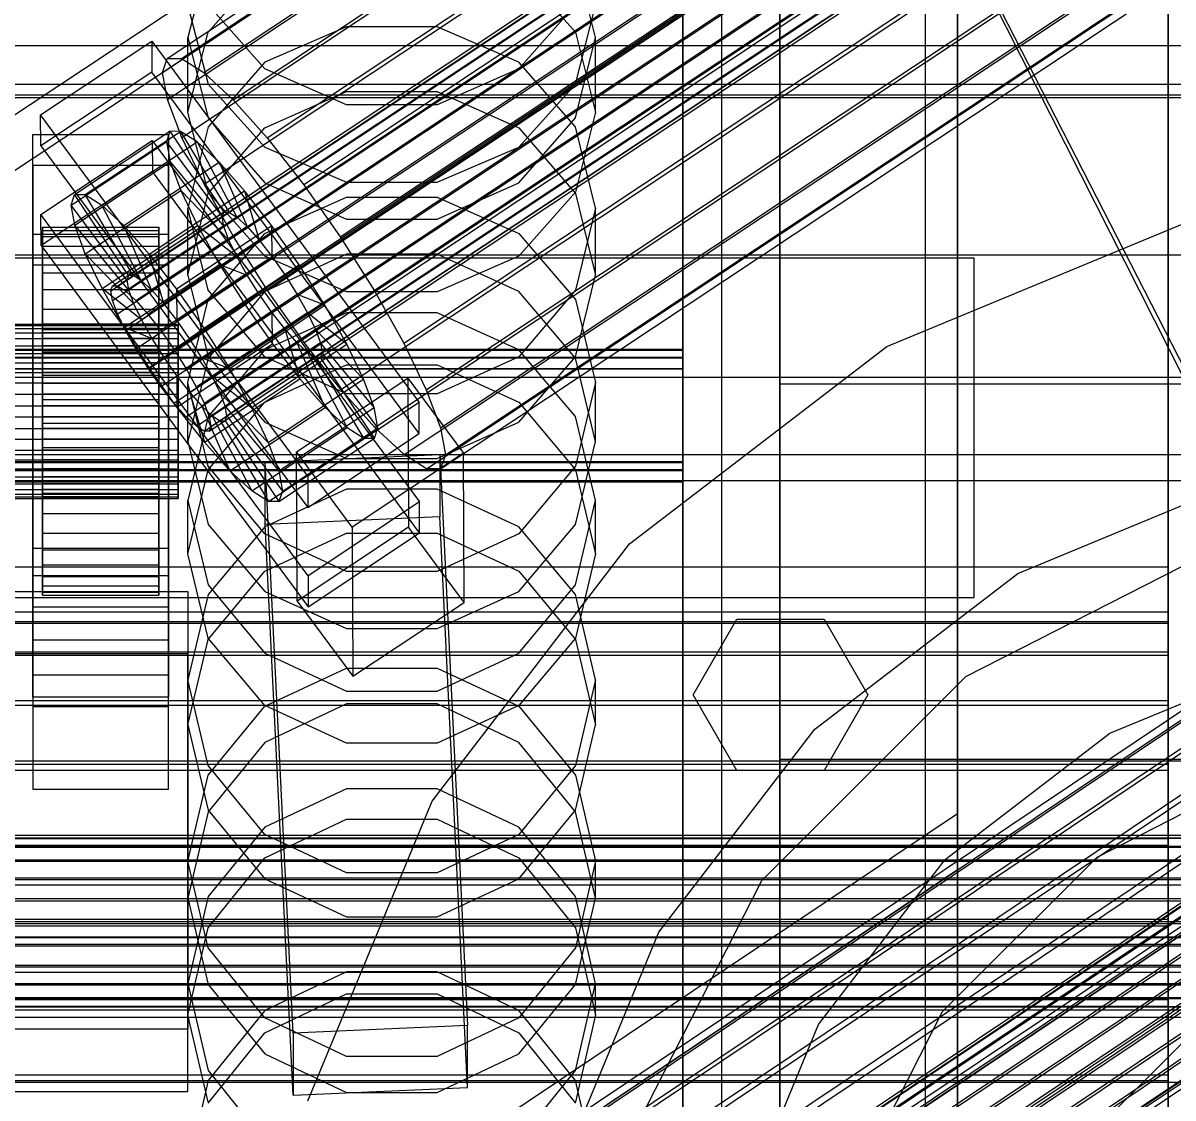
# Model space of a CAD drawing. Header units: millimetres. Extents: x -2500 to 58855, y -53268 to 6837.
# Drawn here: x 132 to 250.5, y -34216.6 to -34105.8 of the extents above; entities that cross this region are included whole.
import ezdxf

# ---------------------------------------------------------------- set-up
doc = ezdxf.new("R2010")
doc.units = ezdxf.units.MM
for name, color, linetype, lineweight in [('COTAS_O', 1, 'Continuous', 0), ('frontal_briquetadora', 7, 'Continuous', 0), ('frontal_C01', 7, 'Continuous', 0), ('frontal_C02', 7, 'Continuous', 0), ('frontal_C03', 7, 'Continuous', 0), ('frontal_dos-mix', 7, 'Continuous', 0), ('frontal_mezcladora', 7, 'Continuous', 0), ('frontal_secador', 7, 'Continuous', 0)]:
    doc.layers.add(name, color=color, linetype=linetype, lineweight=lineweight)
doc.dimstyles.new('R19_100', dxfattribs={"dimtxt": 250, "dimasz": 150, "dimexe": 150, "dimexo": 80, "dimgap": 100, "dimtad": 1, "dimtih": 1, "dimtoh": 1, "dimdsep": 46, "dimcen": 0.09, "dimadec": 0, "dimazin": 0, "dimtfac": 1, "dimtdec": 4, "dimtofl": 0, "dimtmove": 0, "dimatfit": 3, "dimfxl": 1, "dimtolj": 1, "dimtzin": 0, "dimarcsym": 0})

# ---------------------------------------------------------------- blocks, each defined once
blk = doc.blocks.new('*D39')
at = {"layer": 'COTAS_O', "color": 0, "lineweight": -2, "transparency": 16777216}
for p, q in [((-1725, -34320), (-1725, -33550)), ((1725, -34320), (1725, -33550)), ((-1575, -33700), (1575, -33700))]:
    blk.add_line(p, q, dxfattribs=at)
at = {"layer": 'COTAS_O', "color": 0, "transparency": 16777216}
for points in [[(-1575, -33675), (-1575, -33725), (-1725, -33700)], [(1575, -33675), (1575, -33725), (1725, -33700)]]:
    blk.add_solid(points, dxfattribs=at)
at = {"layer": 'Defpoints', "color": 0, "transparency": 16777216}
for p in [(1725, -33700), (-1725, -34400), (1725, -34400)]:
    blk.add_point(p, dxfattribs=at)
blk = doc.blocks.new('*D42')
at = {"layer": 'COTAS_O', "color": 0, "lineweight": -2, "transparency": 16777216}
for p, q in [((-570, -33700), (200, -33700)), ((50, -34750), (50, -33850)), ((-570, -34900), (200, -34900))]:
    blk.add_line(p, q, dxfattribs=at)
at = {"layer": 'COTAS_O', "color": 0, "transparency": 16777216}
for points in [[(25, -33850), (75, -33850), (50, -33700)], [(25, -34750), (75, -34750), (50, -34900)]]:
    blk.add_solid(points, dxfattribs=at)
at = {"layer": 'Defpoints', "color": 0, "transparency": 16777216}
for p in [(-650, -33700), (50, -33700), (-650, -34900)]:
    blk.add_point(p, dxfattribs=at)
blk = doc.blocks.new('*D43')
at = {"layer": 'COTAS_O', "color": 0, "lineweight": -2, "transparency": 16777216}
for p, q in [((-650, -34820), (-650, -34050)), ((650, -34820), (650, -34050)), ((-500, -34200), (500, -34200))]:
    blk.add_line(p, q, dxfattribs=at)
at = {"layer": 'COTAS_O', "color": 0, "transparency": 16777216}
for points in [[(-500, -34175), (-500, -34225), (-650, -34200)], [(500, -34175), (500, -34225), (650, -34200)]]:
    blk.add_solid(points, dxfattribs=at)
at = {"layer": 'Defpoints', "color": 0, "transparency": 16777216}
for p in [(650, -34200), (-650, -34900), (650, -34900)]:
    blk.add_point(p, dxfattribs=at)

msp = doc.modelspace()

# ---------------------------------------------------------------- linework, layer by layer
at = {"layer": 'frontal_briquetadora'}
for p, q in [((210, -34260), (210, -33820)), ((210, -34680), (210, -33820)), ((210, -34060), (210, -34490)), ((210, -34060), (210, -34260)), ((210, -34060), (210, -34305)), ((210, -34496), (210, -34060)), ((210, -34060), (430, -34490)), ((210, -34060), (430, -34496)), ((200, -34107.038), (200, -34096.579)), ((151.08, -34099.099), (149, -34107.292)), ((191, -34107.292), (188.92, -34099.099)), ((151.08, -34106.751), (156.907, -34100.145)), ((183.093, -34100.145), (188.92, -34106.751)), ((200, -34099.701), (200, -34108.728)), ((200, -34275), (200, -34100)), ((204, -34275), (204, -34100)), ((200, -34101.698), (200, -34119.743)), ((200, -34120.314), (200, -34102.255)), ((200, -34120.885), (200, -34102.813)), ((149, -34104.004), (151.08, -34112.109)), ((156.906, -34110.541), (151.08, -34103.933)), ((188.92, -34103.933), (183.094, -34110.541)), ((188.92, -34112.109), (191, -34104.004)), ((165.326, -34106.182), (156.906, -34109.855)), ((174.674, -34106.182), (165.326, -34106.182)), ((183.094, -34109.855), (174.674, -34106.182)), ((149, -34114.988), (151.08, -34106.751)), ((149, -34114.988), (149, -34107.292)), ((149, -34107.292), (151.08, -34115.574)), ((188.92, -34106.751), (191, -34114.988)), ((188.92, -34115.574), (191, -34107.292)), ((191, -34114.988), (191, -34107.292)), ((200, -34111.304), (200, -34107.038)), ((200, -34108.728), (200, -34111.304)), ((156.906, -34109.855), (151.08, -34116.514)), ((188.92, -34116.514), (183.094, -34109.855)), ((165.326, -34114.235), (156.906, -34110.541)), ((183.094, -34110.541), (174.674, -34114.235)), ((151.08, -34112.109), (156.907, -34118.608)), ((183.093, -34118.608), (188.92, -34112.109)), ((156.907, -34116.612), (165.327, -34112.866)), ((165.327, -34112.866), (174.673, -34112.866)), ((174.673, -34112.866), (183.093, -34116.612)), ((174.674, -34114.235), (165.326, -34114.235)), ((151.08, -34123.224), (149, -34114.988)), ((151.08, -34115.574), (156.906, -34122.28)), ((183.094, -34122.28), (188.92, -34115.574)), ((191, -34114.988), (188.92, -34123.224)), ((151.08, -34116.514), (149, -34124.892)), ((151.08, -34123.363), (156.907, -34116.612)), ((183.093, -34116.612), (188.92, -34123.363)), ((191, -34124.892), (188.92, -34116.514)), ((156.907, -34118.608), (165.327, -34122.215)), ((174.673, -34122.215), (183.093, -34118.608)), ((200, -34119.743), (200, -34138.187)), ((200, -34138.77), (200, -34120.314)), ((200, -34139.352), (200, -34120.885)), ((156.907, -34129.83), (151.08, -34123.224)), ((156.906, -34122.28), (165.326, -34126.028)), ((165.327, -34122.215), (174.673, -34122.215)), ((174.674, -34126.028), (183.094, -34122.28)), ((188.92, -34123.224), (183.093, -34129.83)), ((149, -34131.781), (151.08, -34123.363)), ((156.906, -34127.512), (165.326, -34123.759)), ((165.326, -34123.759), (174.674, -34123.759)), ((174.674, -34123.759), (183.094, -34127.512)), ((188.92, -34123.363), (191, -34131.781)), ((151.08, -34133.352), (149, -34124.892)), ((149, -34131.781), (149, -34124.892)), ((191, -34124.892), (188.92, -34133.352)), ((191, -34131.781), (191, -34124.892)), ((165.326, -34126.028), (174.674, -34126.028)), ((151.08, -34134.311), (156.906, -34127.512)), ((183.094, -34127.512), (188.92, -34134.311)), ((165.327, -34129.642), (156.907, -34133.46)), ((165.327, -34133.495), (156.907, -34129.83)), ((174.673, -34129.642), (165.327, -34129.642)), ((183.093, -34133.46), (174.673, -34129.642)), ((183.093, -34129.83), (174.673, -34133.495)), ((149, -34131.781), (151.08, -34140.199)), ((188.92, -34140.199), (191, -34131.781)), ((156.906, -34140.193), (151.08, -34133.352)), ((156.907, -34133.46), (151.08, -34140.34)), ((174.673, -34133.495), (165.327, -34133.495)), ((188.92, -34140.34), (183.093, -34133.46)), ((188.92, -34133.352), (183.094, -34140.193)), ((149, -34142.855), (151.08, -34134.311)), ((188.92, -34134.311), (191, -34142.855)), ((210, -34135.964), (210, -34134.226)), ((165.326, -34135.681), (156.906, -34139.483)), ((174.674, -34135.681), (165.326, -34135.681)), ((183.094, -34139.483), (174.674, -34135.681)), ((210, -34139.095), (210, -34135.964)), ((200, -34138.187), (200, -34156.982)), ((-160, -34139.431), (200, -34139.431)), ((200, -34139.536), (-160, -34139.536)), ((156.906, -34139.483), (151.08, -34146.366)), ((188.92, -34146.366), (183.094, -34139.483)), ((200, -34157.575), (200, -34138.77)), ((200, -34158.168), (200, -34139.352)), ((200, -34139.431), (200, -34141.394)), ((200, -34151.031), (200, -34139.431)), ((200, -34151.121), (200, -34139.536)), ((200, -34139.536), (200, -34141.489)), ((210, -34143), (210, -34139.095)), ((-160, -34140.25), (200, -34140.25)), ((200, -34140.35), (-160, -34140.35)), ((151.08, -34140.34), (149, -34148.919)), ((151.08, -34140.199), (156.907, -34146.949)), ((165.326, -34144.012), (156.906, -34140.193)), ((156.907, -34144.884), (165.327, -34141.024)), ((165.327, -34141.024), (174.673, -34141.024)), ((174.673, -34141.024), (183.093, -34144.884)), ((183.094, -34140.193), (174.674, -34144.012)), ((183.093, -34146.949), (188.92, -34140.199)), ((191, -34148.919), (188.92, -34140.34)), ((200, -34140.25), (200, -34151.864)), ((200, -34151.949), (200, -34140.35)), ((-160, -34141.394), (200, -34141.394)), ((200, -34141.489), (-160, -34141.489)), ((200, -34141.394), (200, -34152.993)), ((200, -34141.489), (200, -34153.073)), ((151.08, -34151.47), (149, -34142.855)), ((149, -34148.919), (149, -34142.855)), ((191, -34142.855), (188.92, -34151.47)), ((191, -34148.919), (191, -34142.855)), ((210, -34143), (452, -34143)), ((210, -34143), (210, -34146.905)), ((174.674, -34144.012), (165.326, -34144.012)), ((151.08, -34151.841), (156.907, -34144.884)), ((183.093, -34144.884), (188.92, -34151.841)), ((151.08, -34146.366), (149, -34155.01)), ((156.907, -34146.949), (165.327, -34150.696)), ((174.673, -34150.696), (183.093, -34146.949)), ((191, -34155.01), (188.92, -34146.366)), ((210, -34146.905), (210, -34150.036)), ((149, -34148.919), (151.08, -34157.498)), ((188.92, -34157.498), (191, -34148.919)), ((210, -34150.036), (210, -34151.774)), ((200, -34151.031), (-160, -34151.031)), ((200, -34151.121), (-160, -34151.121)), ((156.906, -34158.429), (151.08, -34151.47)), ((165.327, -34150.696), (174.673, -34150.696)), ((188.92, -34151.47), (183.094, -34158.429)), ((200, -34154.722), (200, -34151.031)), ((200, -34154.799), (200, -34151.121)), ((200, -34151.864), (-160, -34151.864)), ((200, -34151.949), (-160, -34151.949)), ((149, -34160.516), (151.08, -34151.841)), ((188.92, -34151.841), (191, -34160.516)), ((200, -34156.491), (200, -34151.864)), ((200, -34156.563), (200, -34151.949)), ((-160, -34152.993), (200, -34152.993)), ((-160, -34153.073), (200, -34153.073)), ((165.326, -34153.841), (156.906, -34157.708)), ((174.674, -34153.841), (165.326, -34153.841)), ((183.094, -34157.708), (174.674, -34153.841)), ((200, -34152.993), (200, -34158.546)), ((200, -34153.073), (200, -34158.612)), ((149, -34160.516), (149, -34155.01)), ((149, -34155.01), (151.08, -34163.717)), ((188.92, -34163.717), (191, -34155.01)), ((191, -34160.516), (191, -34155.01)), ((200, -34161.359), (200, -34154.722)), ((200, -34161.423), (200, -34154.799)), ((151.08, -34157.498), (156.907, -34164.378)), ((183.093, -34164.378), (188.92, -34157.498)), ((200, -34164.021), (200, -34156.491)), ((200, -34164.08), (200, -34156.563)), ((200, -34156.982), (200, -34176.08)), ((200, -34176.682), (200, -34157.575)), ((156.906, -34157.708), (151.08, -34164.704)), ((165.326, -34162.312), (156.906, -34158.429)), ((156.907, -34162.278), (165.327, -34158.361)), ((165.327, -34158.361), (174.673, -34158.361)), ((174.673, -34158.361), (183.093, -34162.278)), ((183.094, -34158.429), (174.674, -34162.312)), ((188.92, -34164.704), (183.094, -34157.708)), ((200, -34177.283), (200, -34158.168)), ((200, -34158.546), (200, -34166.95)), ((200, -34158.612), (200, -34167.004)), ((151.08, -34169.191), (149, -34160.516)), ((191, -34160.516), (188.92, -34169.191)), ((151.08, -34169.336), (156.907, -34162.278)), ((174.674, -34162.312), (165.326, -34162.312)), ((183.093, -34162.278), (188.92, -34169.336)), ((200, -34170.778), (200, -34161.359)), ((200, -34170.831), (200, -34161.423)), ((151.08, -34164.704), (149, -34173.478)), ((151.08, -34163.717), (156.906, -34170.746)), ((156.907, -34164.378), (165.327, -34168.196)), ((174.673, -34168.196), (183.093, -34164.378)), ((183.094, -34170.746), (188.92, -34163.717)), ((191, -34173.478), (188.92, -34164.704)), ((200, -34174.268), (200, -34164.021)), ((200, -34174.315), (200, -34164.08)), ((200, -34166.95), (200, -34178)), ((200, -34167.004), (200, -34178.042)), ((165.327, -34168.196), (174.673, -34168.196)), ((149, -34178.137), (151.08, -34169.336)), ((156.907, -34176.147), (151.08, -34169.191)), ((188.92, -34169.191), (183.093, -34176.147)), ((188.92, -34169.336), (191, -34178.137)), ((156.906, -34170.746), (165.326, -34174.665)), ((174.674, -34174.665), (183.094, -34170.746)), ((200, -34182.75), (200, -34170.778)), ((200, -34182.792), (200, -34170.831)), ((156.906, -34176.216), (165.326, -34172.292)), ((165.326, -34172.292), (174.674, -34172.292)), ((174.674, -34172.292), (183.094, -34176.216)), ((210, -34174.625), (210, -34172.888)), ((151.08, -34182.307), (149, -34173.478)), ((149, -34178.137), (149, -34173.478)), ((191, -34173.478), (188.92, -34182.308)), ((191, -34178.137), (191, -34173.478)), ((210, -34176.894), (210, -34173.435)), ((165.326, -34174.665), (174.674, -34174.665)), ((200, -34186.982), (200, -34174.268)), ((200, -34187.019), (200, -34174.315)), ((210, -34177.757), (210, -34174.625)), ((151.08, -34183.307), (156.906, -34176.216)), ((165.327, -34175.979), (156.907, -34179.943)), ((165.327, -34180.008), (156.907, -34176.147)), ((174.673, -34175.979), (165.327, -34175.979)), ((183.093, -34179.943), (174.673, -34175.979)), ((183.093, -34176.147), (174.673, -34180.008)), ((183.094, -34176.216), (188.92, -34183.307)), ((200, -34176.08), (200, -34195.432)), ((200, -34196.041), (200, -34176.682)), ((200, -34196.649), (200, -34177.283)), ((200, -34179.373), (200, -34177.5)), ((200, -34178.555), (200, -34177.617)), ((200, -34177.617), (200, -34180.422)), ((210, -34183.693), (210, -34176.894)), ((210, -34181.662), (210, -34177.757)), ((149, -34178.137), (151.08, -34186.938)), ((188.92, -34186.938), (191, -34178.137)), ((200, -34178), (200, -34191.425)), ((200, -34178.042), (200, -34191.457)), ((200, -34183.199), (200, -34178.555)), ((156.907, -34179.943), (151.08, -34187.085)), ((174.673, -34180.008), (165.327, -34180.008)), ((188.92, -34187.085), (183.093, -34179.943)), ((200, -34184.922), (200, -34179.373)), ((200, -34180.422), (200, -34186.861)), ((156.906, -34189.426), (151.08, -34182.307)), ((188.92, -34182.308), (183.094, -34189.426)), ((210, -34181.662), (452, -34181.662)), ((210, -34181.662), (210, -34185.567)), ((149, -34192.191), (151.08, -34183.307)), ((188.92, -34183.307), (191, -34192.191)), ((200, -34196.98), (200, -34182.75)), ((200, -34197.013), (200, -34182.792)), ((200, -34191.371), (200, -34183.199)), ((210, -34193.602), (210, -34183.693)), ((165.326, -34184.734), (156.906, -34188.689)), ((174.674, -34184.734), (165.326, -34184.734)), ((183.094, -34188.689), (174.674, -34184.734)), ((200, -34193.932), (200, -34184.922)), ((210, -34185.567), (210, -34188.698)), ((151.08, -34187.085), (149, -34195.991)), ((151.08, -34186.938), (156.907, -34193.996)), ((183.093, -34193.996), (188.92, -34186.938)), ((191, -34195.991), (188.92, -34187.085)), ((200, -34186.861), (200, -34196.687)), ((200, -34201.85), (200, -34186.982)), ((200, -34201.878), (200, -34187.019)), ((156.907, -34191.85), (165.327, -34187.86)), ((165.327, -34187.86), (174.673, -34187.86)), ((174.673, -34187.86), (183.093, -34191.85)), ((156.906, -34188.689), (151.08, -34195.834)), ((165.326, -34193.392), (156.906, -34189.426)), ((183.094, -34189.426), (174.674, -34193.392)), ((188.92, -34195.834), (183.094, -34188.689)), ((210, -34188.698), (210, -34190.436)), ((151.08, -34199.039), (156.907, -34191.85)), ((183.093, -34191.85), (188.92, -34199.039)), ((200, -34202.757), (200, -34191.371)), ((200, -34191.425), (200, -34206.897)), ((200, -34191.457), (200, -34206.92)), ((151.08, -34201.121), (149, -34192.191)), ((149, -34195.991), (149, -34192.191)), ((191, -34192.191), (188.92, -34201.121)), ((191, -34195.991), (191, -34192.191)), ((156.907, -34193.996), (165.327, -34197.913)), ((174.674, -34193.392), (165.326, -34193.392)), ((174.673, -34197.913), (183.093, -34193.996)), ((200, -34206.057), (200, -34193.932)), ((210, -34206.283), (210, -34193.602)), ((200, -34195.432), (200, -34214.989)), ((151.08, -34195.834), (149, -34204.781)), ((149, -34195.991), (151.08, -34204.898)), ((191, -34204.781), (188.92, -34195.834)), ((188.92, -34204.898), (191, -34195.991)), ((200, -34215.602), (200, -34196.041)), ((200, -34216.216), (200, -34196.649)), ((200, -34196.687), (200, -34209.523)), ((165.327, -34197.913), (174.673, -34197.913)), ((200, -34213.121), (200, -34196.98)), ((200, -34213.146), (200, -34197.013)), ((149, -34208.003), (151.08, -34199.039)), ((188.92, -34199.039), (191, -34208.003)), ((156.906, -34208.312), (151.08, -34201.121)), ((188.92, -34201.121), (183.094, -34208.312)), ((200, -34218.511), (200, -34201.85)), ((200, -34218.531), (200, -34201.878)), ((165.326, -34203.573), (156.906, -34207.568)), ((174.674, -34203.573), (165.326, -34203.573)), ((183.094, -34207.568), (174.674, -34203.573)), ((200, -34216.919), (200, -34202.757)), ((149, -34208.003), (149, -34204.781)), ((149, -34204.781), (151.08, -34213.765)), ((151.08, -34204.898), (156.907, -34212.04)), ((183.093, -34212.04), (188.92, -34204.898)), ((188.92, -34213.765), (191, -34204.781)), ((191, -34208.003), (191, -34204.781)), ((156.907, -34209.873), (165.327, -34205.852)), ((165.327, -34205.852), (174.673, -34205.852)), ((174.673, -34205.852), (183.093, -34209.873)), ((200, -34220.832), (200, -34206.057)), ((200, -34206.897), (200, -34224.036)), ((200, -34206.92), (200, -34224.051)), ((210, -34221.304), (210, -34206.283)), ((151.08, -34216.967), (149, -34208.003)), ((156.906, -34207.568), (151.08, -34214.781)), ((165.326, -34212.316), (156.906, -34208.312)), ((183.094, -34208.312), (174.674, -34212.316)), ((188.92, -34214.78), (183.094, -34207.568)), ((191, -34208.003), (188.92, -34216.967)), ((200, -34209.523), (200, -34224.875)), ((151.08, -34217.117), (156.907, -34209.873)), ((183.093, -34209.873), (188.92, -34217.117)), ((156.907, -34212.04), (165.327, -34216.004)), ((174.673, -34216.004), (183.093, -34212.04)), ((174.674, -34212.316), (165.326, -34212.316)), ((200, -34230.777), (200, -34213.121)), ((200, -34230.795), (200, -34213.146)), ((151.08, -34213.765), (156.906, -34220.995)), ((183.094, -34220.995), (188.92, -34213.765)), ((151.08, -34214.781), (149, -34223.801)), ((191, -34223.801), (188.92, -34214.78)), ((200, -34214.989), (200, -34234.699)), ((200, -34235.317), (200, -34215.602)), ((165.327, -34216.004), (174.673, -34216.004)), ((200, -34235.935), (200, -34216.216))]:
    msp.add_line(p, q, dxfattribs=at)
at = {"layer": 'frontal_C01'}
for p, q in [((250, -35735.764), (250, -32680.37)), ((250, -32685.104), (250, -35740.498)), ((146.872, -34109.461), (331.181, -33987.13)), ((148.32, -34109.469), (332.629, -33987.137)), ((146.383, -34110.895), (330.692, -33988.563)), ((150.629, -34110.916), (334.938, -33988.584)), ((141.045, -34133.405), (354.844, -33991.5)), ((141.218, -34132.897), (355.017, -33990.992)), ((141.731, -34132.899), (355.53, -33990.995)), ((142.549, -34133.412), (356.348, -33991.508)), ((146.887, -34113.671), (331.197, -33991.34)), ((153.641, -34113.705), (337.95, -33991.373)), ((141.224, -34134.388), (355.022, -33992.484)), ((143.617, -34134.4), (357.415, -33992.496)), ((141.742, -34135.781), (355.541, -33993.876)), ((144.861, -34135.796), (358.659, -33993.892)), ((148.35, -34117.601), (332.659, -33995.27)), ((142.565, -34137.487), (356.363, -33995.583)), ((359.995, -33995.601), (146.196, -34137.505)), ((157.152, -34117.645), (341.461, -33995.313)), ((143.635, -34139.391), (357.434, -33997.487)), ((147.533, -34139.411), (361.332, -33997.506)), ((144.881, -34141.363), (358.68, -33999.459)), ((148.779, -34141.382), (362.578, -33999.478)), ((150.672, -34122.417), (334.981, -34000.085)), ((345.231, -34000.136), (160.922, -34122.468)), ((146.218, -34143.268), (360.017, -34001.364)), ((149.85, -34143.286), (363.648, -34001.382)), ((147.554, -34144.977), (361.352, -34003.073)), ((150.672, -34144.993), (364.471, -34003.088)), ((148.798, -34146.373), (362.596, -34004.469)), ((151.191, -34146.385), (364.989, -34004.481)), ((149.865, -34147.362), (363.664, -34005.457)), ((151.369, -34147.369), (365.168, -34005.465)), ((153.694, -34127.79), (338.003, -34005.459)), ((164.693, -34127.845), (349.002, -34005.514)), ((150.683, -34147.874), (364.482, -34005.97)), ((151.196, -34147.877), (364.995, -34005.973)), ((157.211, -34133.355), (341.52, -34011.024)), ((168.21, -34133.41), (352.519, -34011.079)), ((160.982, -34138.733), (345.291, -34016.401)), ((171.232, -34138.784), (355.541, -34016.452)), ((164.752, -34143.556), (349.061, -34021.224)), ((173.554, -34143.6), (357.863, -34021.268)), ((168.263, -34147.496), (352.572, -34025.165)), ((175.016, -34147.53), (359.326, -34025.198)), ((171.275, -34150.285), (355.584, -34027.953)), ((175.521, -34150.306), (359.83, -34027.975)), ((173.584, -34151.732), (357.893, -34029.401)), ((175.032, -34151.739), (359.341, -34029.408)), ((228.298, -34050.821), (130, -34116.064)), ((228.298, -34363.008), (228.298, -34050.821)), ((130, -34121.752), (228.298, -34056.508)), ((228.298, -34056.508), (228.298, -34368.695)), ((133.809, -34115.276), (145.277, -34107.664)), ((145.277, -34107.664), (145.289, -34110.866)), ((145.277, -34107.664), (172.809, -34144.903)), ((146.383, -34110.895), (146.872, -34109.461)), ((146.872, -34109.461), (148.32, -34109.469)), ((148.32, -34109.469), (150.629, -34110.916)), ((145.289, -34110.866), (133.821, -34118.478)), ((172.821, -34148.105), (145.289, -34110.866)), ((146.887, -34113.671), (146.383, -34110.895)), ((150.629, -34110.916), (153.641, -34113.705)), ((148.35, -34117.601), (146.887, -34113.671)), ((153.641, -34113.705), (157.152, -34117.645)), ((133.821, -34118.478), (133.809, -34115.276)), ((161.341, -34152.515), (133.809, -34115.276)), ((133, -34120.503), (133, -34117.302)), ((133, -34117.302), (147, -34117.302)), ((133, -34162.775), (133, -34117.302)), ((137.313, -34123.487), (147.143, -34116.962)), ((138.396, -34123.492), (148.226, -34116.968)), ((147.143, -34116.962), (146.777, -34118.035)), ((147, -34117.302), (147, -34120.503)), ((147, -34117.302), (147, -34162.775)), ((148.226, -34116.968), (147.143, -34116.962)), ((147.143, -34116.962), (152.686, -34125.285)), ((149.953, -34118.05), (148.226, -34116.968)), ((148.226, -34116.968), (153.199, -34125.287)), ((133.821, -34118.478), (161.353, -34155.717)), ((133.847, -34125.521), (145.315, -34117.91)), ((136.948, -34124.559), (146.777, -34118.035)), ((140.123, -34124.575), (149.953, -34118.05)), ((145.315, -34117.91), (145.327, -34121.111)), ((145.315, -34117.91), (172.847, -34155.149)), ((146.777, -34118.035), (152.513, -34125.793)), ((146.777, -34118.035), (147.155, -34120.111)), ((150.672, -34122.417), (148.35, -34117.601)), ((152.207, -34120.137), (149.953, -34118.05)), ((149.953, -34118.05), (154.017, -34125.8)), ((157.152, -34117.645), (160.922, -34122.468)), ((147, -34120.503), (133, -34120.503)), ((133, -34120.503), (133, -34165.977)), ((137.325, -34126.636), (147.155, -34120.111)), ((142.377, -34126.661), (152.207, -34120.137)), ((147, -34165.977), (147, -34120.503)), ((147.155, -34120.111), (152.692, -34126.777)), ((147.155, -34120.111), (148.249, -34123.051)), ((154.833, -34123.084), (152.207, -34120.137)), ((152.207, -34120.137), (155.085, -34126.788)), ((145.327, -34121.111), (133.859, -34128.723)), ((172.859, -34158.35), (145.327, -34121.111)), ((138.419, -34129.576), (148.249, -34123.051)), ((145.003, -34129.608), (154.833, -34123.084)), ((148.249, -34123.051), (153.21, -34128.169)), ((148.249, -34123.051), (149.985, -34126.654)), ((153.694, -34127.79), (150.672, -34122.417)), ((157.653, -34126.692), (154.833, -34123.084)), ((154.833, -34123.084), (156.329, -34128.185)), ((160.922, -34122.468), (164.693, -34127.845)), ((136.948, -34124.559), (137.313, -34123.487)), ((142.856, -34131.809), (137.313, -34123.487)), ((137.313, -34123.487), (138.396, -34123.492)), ((143.369, -34131.812), (138.396, -34123.492)), ((138.396, -34123.492), (140.123, -34124.575)), ((133.859, -34128.723), (133.847, -34125.521)), ((161.379, -34162.76), (133.847, -34125.521)), ((142.683, -34132.317), (136.948, -34124.559)), ((137.325, -34126.636), (136.948, -34124.559)), ((144.188, -34132.325), (140.123, -34124.575)), ((140.123, -34124.575), (142.377, -34126.661)), ((152.686, -34125.285), (142.856, -34131.809)), ((153.199, -34125.287), (143.369, -34131.812)), ((152.513, -34125.793), (152.686, -34125.285)), ((152.686, -34125.285), (153.199, -34125.287)), ((153.199, -34125.287), (154.017, -34125.8)), ((142.862, -34133.301), (137.325, -34126.636)), ((138.419, -34129.576), (137.325, -34126.636)), ((140.156, -34133.178), (149.985, -34126.654)), ((145.255, -34133.313), (142.377, -34126.661)), ((142.377, -34126.661), (145.003, -34129.608)), ((152.513, -34125.793), (142.683, -34132.317)), ((152.692, -34126.777), (142.862, -34133.301)), ((154.017, -34125.8), (144.188, -34132.325)), ((155.085, -34126.788), (145.255, -34133.313)), ((157.653, -34126.692), (147.823, -34133.216)), ((149.985, -34126.654), (154.033, -34129.875)), ((149.985, -34126.654), (152.246, -34130.673)), ((152.692, -34126.777), (152.513, -34125.793)), ((153.21, -34128.169), (152.692, -34126.777)), ((154.017, -34125.8), (155.085, -34126.788)), ((155.085, -34126.788), (156.329, -34128.185)), ((157.665, -34129.894), (157.653, -34126.692)), ((160.474, -34130.714), (157.653, -34126.692)), ((133, -34130.749), (133, -34127.547)), ((133, -34127.547), (147, -34127.547)), ((133, -34173.021), (133, -34127.547)), ((134, -34136.833), (134, -34126.854)), ((134, -34126.854), (134, -34127.185)), ((134, -34126.854), (146, -34126.854)), ((134, -34127.815), (134, -34126.854)), ((134, -34136.99), (134, -34127.185)), ((134, -34127.185), (134, -34128.785)), ((134, -34127.185), (146, -34127.185)), ((134, -34137.288), (134, -34127.815)), ((134, -34127.815), (146, -34127.815)), ((134, -34130.003), (134, -34127.815)), ((146, -34127.185), (146, -34126.854)), ((146, -34126.854), (146, -34136.833)), ((146, -34126.854), (146, -34127.815)), ((146, -34128.785), (146, -34127.185)), ((146, -34127.185), (146, -34136.99)), ((146, -34127.815), (146, -34137.288)), ((146, -34127.815), (146, -34130.003)), ((147, -34127.547), (147, -34130.749)), ((147, -34127.547), (147, -34173.021)), ((157.211, -34133.355), (153.694, -34127.79)), ((164.693, -34127.845), (168.21, -34133.41)), ((133.859, -34128.723), (161.391, -34165.962)), ((134, -34137.748), (134, -34128.785)), ((134, -34128.785), (134, -34131.546)), ((134, -34128.785), (146, -34128.785)), ((153.21, -34128.169), (143.38, -34134.693)), ((146, -34131.546), (146, -34128.785)), ((146, -34128.785), (146, -34137.748)), ((156.329, -34128.185), (146.499, -34134.709)), ((154.033, -34129.875), (153.21, -34128.169)), ((156.329, -34128.185), (157.665, -34129.894)), ((134, -34138.325), (134, -34130.003)), ((134, -34130.003), (146, -34130.003)), ((134, -34133.268), (134, -34130.003)), ((143.38, -34134.693), (138.419, -34129.576)), ((140.156, -34133.178), (138.419, -34129.576)), ((154.033, -34129.875), (144.203, -34136.4)), ((146.499, -34134.709), (145.003, -34129.608)), ((145.003, -34129.608), (147.823, -34133.216)), ((146, -34130.003), (146, -34138.325)), ((146, -34130.003), (146, -34133.268)), ((147.835, -34136.418), (157.665, -34129.894)), ((155.103, -34131.779), (154.033, -34129.875)), ((157.665, -34129.894), (159.001, -34131.799)), ((147, -34130.749), (133, -34130.749)), ((133, -34130.749), (133, -34176.222)), ((134, -34139.056), (134, -34131.546)), ((134, -34131.546), (134, -34135.28)), ((134, -34131.546), (146, -34131.546)), ((142.416, -34137.198), (152.246, -34130.673)), ((146, -34135.28), (146, -34131.546)), ((146, -34131.546), (146, -34139.056)), ((147, -34176.222), (147, -34130.749)), ((150.644, -34137.239), (160.474, -34130.714)), ((152.246, -34130.673), (155.103, -34131.779)), ((152.246, -34130.673), (154.877, -34134.836)), ((160.474, -34130.714), (159.001, -34131.799)), ((163.105, -34134.877), (160.474, -34130.714)), ((142.856, -34131.809), (142.683, -34132.317)), ((142.683, -34132.317), (142.862, -34133.301)), ((143.369, -34131.812), (142.856, -34131.809)), ((144.188, -34132.325), (143.369, -34131.812)), ((145.255, -34133.313), (144.188, -34132.325)), ((155.103, -34131.779), (145.274, -34138.304)), ((159.001, -34131.799), (149.171, -34138.323)), ((156.35, -34133.751), (155.103, -34131.779)), ((159.001, -34131.799), (160.247, -34133.771)), ((134, -34139.871), (134, -34133.268)), ((134, -34133.268), (146, -34133.268)), ((134, -34137.388), (134, -34133.268)), ((144.203, -34136.4), (140.156, -34133.178)), ((142.416, -34137.198), (140.156, -34133.178)), ((141.045, -34133.405), (141.218, -34132.897)), ((141.224, -34134.388), (141.045, -34133.405)), ((141.218, -34132.897), (141.731, -34132.899)), ((141.731, -34132.899), (142.549, -34133.412)), ((142.549, -34133.412), (143.617, -34134.4)), ((142.862, -34133.301), (143.38, -34134.693)), ((146.499, -34134.709), (145.255, -34133.313)), ((146, -34133.268), (146, -34139.871)), ((146, -34133.268), (146, -34137.388)), ((156.35, -34133.751), (146.52, -34140.276)), ((147.823, -34133.216), (147.835, -34136.418)), ((147.823, -34133.216), (150.644, -34137.239)), ((160.247, -34133.771), (150.417, -34140.295)), ((154.877, -34134.836), (156.35, -34133.751)), ((157.686, -34135.657), (156.35, -34133.751)), ((160.982, -34138.733), (157.211, -34133.355)), ((163.105, -34134.877), (160.247, -34133.771)), ((160.247, -34133.771), (161.318, -34135.675)), ((168.21, -34133.41), (171.232, -34138.784)), ((141.742, -34135.781), (141.224, -34134.388)), ((143.38, -34134.693), (144.203, -34136.4)), ((143.617, -34134.4), (144.861, -34135.796)), ((145.047, -34141.36), (154.877, -34134.836)), ((147.835, -34136.418), (146.499, -34134.709)), ((153.275, -34141.401), (163.105, -34134.877)), ((154.877, -34134.836), (157.698, -34138.858)), ((165.365, -34138.897), (163.105, -34134.877)), ((134, -34140.825), (134, -34135.28)), ((134, -34135.28), (134, -34139.731)), ((134, -34135.28), (146, -34135.28)), ((142.565, -34137.487), (141.742, -34135.781)), ((144.861, -34135.796), (146.196, -34137.505)), ((146, -34139.731), (146, -34135.28)), ((146, -34135.28), (146, -34140.825)), ((157.686, -34135.657), (147.856, -34142.181)), ((161.318, -34135.675), (151.488, -34142.199)), ((157.698, -34138.858), (157.686, -34135.657)), ((159.022, -34137.366), (157.686, -34135.657)), ((165.365, -34138.897), (161.318, -34135.675)), ((161.318, -34135.675), (162.14, -34137.381)), ((-148, -34136.833), (148, -34136.833)), ((-148, -34136.99), (148, -34136.99)), ((-148, -34137.288), (148, -34137.288)), ((134, -34136.99), (134, -34136.833)), ((146, -34136.833), (134, -34136.833)), ((134, -34136.833), (134, -34137.288)), ((134, -34137.748), (134, -34136.99)), ((146, -34136.99), (134, -34136.99)), ((146, -34137.288), (134, -34137.288)), ((134, -34137.288), (134, -34138.325)), ((134, -34141.823), (134, -34137.388)), ((134, -34137.388), (146, -34137.388)), ((134, -34142.083), (134, -34137.388)), ((145.274, -34138.304), (142.416, -34137.198)), ((145.047, -34141.36), (142.416, -34137.198)), ((144.203, -34136.4), (145.274, -34138.304)), ((146, -34136.833), (146, -34136.99)), ((146, -34137.288), (146, -34136.833)), ((146, -34136.99), (146, -34137.748)), ((146, -34138.325), (146, -34137.288)), ((146, -34137.388), (146, -34141.823)), ((146, -34137.388), (146, -34142.083)), ((149.171, -34138.323), (147.835, -34136.418)), ((148, -34136.99), (148, -34136.833)), ((148, -34136.833), (148, -34137.288)), ((148, -34137.748), (148, -34136.99)), ((148, -34137.288), (148, -34138.325)), ((149.171, -34138.323), (150.644, -34137.239)), ((159.022, -34137.366), (149.192, -34143.89)), ((150.644, -34137.239), (153.275, -34141.401)), ((162.14, -34137.381), (152.311, -34143.906)), ((160.518, -34142.466), (159.022, -34137.366)), ((160.266, -34138.762), (159.022, -34137.366)), ((167.102, -34142.499), (162.14, -34137.381)), ((162.14, -34137.381), (162.659, -34138.774)), ((-148, -34137.748), (148, -34137.748)), ((-148, -34138.325), (148, -34138.325)), ((134, -34139.056), (134, -34137.748)), ((146, -34137.748), (134, -34137.748)), ((146, -34138.325), (134, -34138.325)), ((134, -34138.325), (134, -34139.871)), ((143.635, -34139.391), (142.565, -34137.487)), ((145.274, -34138.304), (146.52, -34140.276)), ((146, -34137.748), (146, -34139.056)), ((146, -34139.871), (146, -34138.325)), ((146.196, -34137.505), (147.533, -34139.411)), ((148, -34139.056), (148, -34137.748)), ((148, -34138.325), (148, -34139.871)), ((150.417, -34140.295), (149.171, -34138.323)), ((-148, -34139.056), (148, -34139.056)), ((134, -34140.825), (134, -34139.056)), ((146, -34139.056), (134, -34139.056)), ((134, -34139.731), (134, -34142.933)), ((146, -34139.731), (134, -34139.731)), ((134, -34139.731), (134, -34144.597)), ((144.881, -34141.363), (143.635, -34139.391)), ((146, -34139.056), (146, -34140.825)), ((146, -34142.933), (146, -34139.731)), ((146, -34144.597), (146, -34139.731)), ((147.533, -34139.411), (148.779, -34141.382)), ((147.868, -34145.383), (157.698, -34138.858)), ((148, -34140.825), (148, -34139.056)), ((160.266, -34138.762), (150.436, -34145.286)), ((161.333, -34139.75), (151.503, -34146.274)), ((162.659, -34138.774), (152.829, -34145.298)), ((162.837, -34139.757), (153.008, -34146.282)), ((155.535, -34145.421), (165.365, -34138.897)), ((157.698, -34138.858), (160.518, -34142.466)), ((163.144, -34145.414), (160.266, -34138.762)), ((161.333, -34139.75), (160.266, -34138.762)), ((164.752, -34143.556), (160.982, -34138.733)), ((165.397, -34147.5), (161.333, -34139.75)), ((162.151, -34140.263), (161.333, -34139.75)), ((168.196, -34145.439), (162.659, -34138.774)), ((162.659, -34138.774), (162.837, -34139.757)), ((162.837, -34139.757), (162.664, -34140.265)), ((168.573, -34147.516), (162.837, -34139.757)), ((167.102, -34142.499), (165.365, -34138.897)), ((171.232, -34138.784), (173.554, -34143.6)), ((-148, -34139.871), (148, -34139.871)), ((-148, -34140.825), (148, -34140.825)), ((146, -34139.871), (134, -34139.871)), ((134, -34139.871), (134, -34141.823)), ((134, -34142.933), (134, -34140.825)), ((146, -34140.825), (134, -34140.825)), ((146.52, -34140.276), (145.047, -34141.36)), ((146, -34141.823), (146, -34139.871)), ((146, -34140.825), (146, -34142.933)), ((146.52, -34140.276), (147.856, -34142.181)), ((148, -34139.871), (148, -34141.823)), ((148, -34142.933), (148, -34140.825)), ((151.488, -34142.199), (150.417, -34140.295)), ((150.417, -34140.295), (153.275, -34141.401)), ((162.151, -34140.263), (152.321, -34146.787)), ((162.664, -34140.265), (152.835, -34146.79)), ((167.125, -34148.582), (162.151, -34140.263)), ((162.664, -34140.265), (162.151, -34140.263)), ((168.208, -34148.588), (162.664, -34140.265)), ((-148, -34141.823), (148, -34141.823)), ((146, -34141.823), (134, -34141.823)), ((134, -34141.823), (134, -34144.047)), ((134, -34144.047), (134, -34142.083)), ((134, -34142.083), (146, -34142.083)), ((134, -34147.032), (134, -34142.083)), ((146.218, -34143.268), (144.881, -34141.363)), ((147.868, -34145.383), (145.047, -34141.36)), ((146, -34144.047), (146, -34141.823)), ((146, -34142.083), (146, -34144.047)), ((146, -34142.083), (146, -34147.032)), ((147.856, -34142.181), (147.868, -34145.383)), ((147.856, -34142.181), (149.192, -34143.89)), ((148, -34141.823), (148, -34144.047)), ((148.779, -34141.382), (149.85, -34143.286)), ((152.311, -34143.906), (151.488, -34142.199)), ((151.488, -34142.199), (155.535, -34145.421)), ((153.275, -34141.401), (155.535, -34145.421)), ((148, -34142.933), (-148, -34142.933)), ((134, -34142.933), (146, -34142.933)), ((134, -34145.238), (134, -34142.933)), ((146, -34142.933), (146, -34145.238)), ((147.554, -34144.977), (146.218, -34143.268)), ((148, -34145.238), (148, -34142.933)), ((149.85, -34143.286), (150.672, -34144.993)), ((150.688, -34148.991), (160.518, -34142.466)), ((157.272, -34149.023), (167.102, -34142.499)), ((160.19, -34150.003), (171.658, -34142.391)), ((160.518, -34142.466), (163.144, -34145.414)), ((168.196, -34145.439), (167.102, -34142.499)), ((171.658, -34142.391), (171.715, -34157.759)), ((171.658, -34142.391), (177.394, -34150.149)), ((-148, -34144.047), (148, -34144.047)), ((146, -34144.047), (134, -34144.047)), ((134, -34144.047), (134, -34146.391)), ((146, -34146.391), (146, -34144.047)), ((148, -34144.047), (148, -34146.391)), ((149.192, -34143.89), (150.688, -34148.991)), ((149.192, -34143.89), (150.436, -34145.286)), ((152.829, -34145.298), (152.311, -34143.906)), ((152.311, -34143.906), (157.272, -34149.023)), ((168.263, -34147.496), (164.752, -34143.556)), ((173.554, -34143.6), (175.016, -34147.53)), ((-148, -34145.238), (148, -34145.238)), ((134, -34145.238), (134, -34144.597)), ((134, -34144.597), (134, -34149.546)), ((134, -34144.597), (146, -34144.597)), ((134, -34147.582), (134, -34145.238)), ((146, -34145.238), (134, -34145.238)), ((146, -34149.546), (146, -34144.597)), ((146, -34144.597), (146, -34145.238)), ((146, -34145.238), (146, -34147.582)), ((148.798, -34146.373), (147.554, -34144.977)), ((150.688, -34148.991), (147.868, -34145.383)), ((148, -34147.582), (148, -34145.238)), ((150.436, -34145.286), (153.314, -34151.938)), ((150.436, -34145.286), (151.503, -34146.274)), ((150.672, -34144.993), (151.191, -34146.385)), ((153.008, -34146.282), (152.829, -34145.298)), ((152.829, -34145.298), (158.366, -34151.963)), ((153.314, -34151.938), (163.144, -34145.414)), ((155.535, -34145.421), (157.272, -34149.023)), ((158.366, -34151.963), (168.196, -34145.439)), ((172.809, -34144.903), (161.341, -34152.515)), ((163.144, -34145.414), (165.397, -34147.5)), ((168.573, -34147.516), (168.196, -34145.439)), ((172.821, -34148.105), (172.809, -34144.903)), ((-148, -34146.391), (148, -34146.391)), ((134, -34146.391), (134, -34147.032)), ((146, -34146.391), (134, -34146.391)), ((134, -34146.391), (134, -34148.696)), ((146, -34147.032), (146, -34146.391)), ((146, -34148.696), (146, -34146.391)), ((148, -34146.391), (148, -34148.696)), ((149.865, -34147.362), (148.798, -34146.373)), ((151.191, -34146.385), (151.369, -34147.369)), ((151.503, -34146.274), (155.567, -34154.024)), ((151.503, -34146.274), (152.321, -34146.787)), ((152.321, -34146.787), (157.295, -34155.107)), ((152.321, -34146.787), (152.835, -34146.79)), ((152.835, -34146.79), (153.008, -34146.282)), ((152.835, -34146.79), (158.378, -34155.112)), ((153.008, -34146.282), (158.743, -34154.04)), ((-148, -34147.582), (148, -34147.582)), ((134, -34147.032), (146, -34147.032)), ((134, -34151.898), (134, -34147.032)), ((134, -34149.806), (134, -34147.582)), ((134, -34147.582), (134, -34149.546)), ((146, -34147.582), (134, -34147.582)), ((146, -34147.032), (146, -34151.898)), ((146, -34149.546), (146, -34147.582)), ((146, -34147.582), (146, -34149.806)), ((148, -34149.806), (148, -34147.582)), ((150.683, -34147.874), (149.865, -34147.362)), ((151.196, -34147.877), (150.683, -34147.874)), ((151.369, -34147.369), (151.196, -34147.877)), ((155.567, -34154.024), (165.397, -34147.5)), ((158.743, -34154.04), (168.573, -34147.516)), ((161.353, -34155.717), (172.821, -34148.105)), ((165.397, -34147.5), (167.125, -34148.582)), ((168.208, -34148.588), (168.573, -34147.516)), ((171.275, -34150.285), (168.263, -34147.496)), ((175.016, -34147.53), (175.521, -34150.306)), ((-148, -34148.696), (148, -34148.696)), ((134, -34148.696), (134, -34151.898)), ((146, -34148.696), (134, -34148.696)), ((134, -34148.696), (134, -34150.805)), ((146, -34151.898), (146, -34148.696)), ((146, -34150.805), (146, -34148.696)), ((148, -34148.696), (148, -34150.805)), ((153.314, -34151.938), (150.688, -34148.991)), ((157.272, -34149.023), (158.366, -34151.963)), ((157.295, -34155.107), (167.125, -34148.582)), ((158.378, -34155.112), (168.208, -34148.588)), ((167.125, -34148.582), (168.208, -34148.588)), ((-148, -34149.806), (148, -34149.806)), ((134, -34149.546), (134, -34154.241)), ((134, -34149.546), (146, -34149.546)), ((134, -34151.758), (134, -34149.806)), ((134, -34149.806), (134, -34154.241)), ((146, -34149.806), (134, -34149.806)), ((146, -34154.241), (146, -34149.546)), ((146, -34154.241), (146, -34149.806)), ((146, -34149.806), (146, -34151.758)), ((148, -34151.758), (148, -34149.806)), ((156.962, -34151.072), (174.943, -34150.285)), ((160.247, -34165.371), (160.19, -34150.003)), ((165.926, -34157.761), (160.19, -34150.003)), ((177.394, -34150.149), (165.926, -34157.761)), ((173.584, -34151.732), (171.275, -34150.285)), ((174.943, -34150.285), (174.943, -34156.69)), ((174.943, -34150.285), (177.811, -34209.105)), ((175.521, -34150.306), (175.032, -34151.739)), ((177.451, -34165.517), (177.394, -34150.149)), ((-148, -34150.805), (148, -34150.805)), ((134, -34150.805), (134, -34156.349)), ((146, -34150.805), (134, -34150.805)), ((134, -34150.805), (134, -34152.573)), ((146, -34156.349), (146, -34150.805)), ((146, -34152.573), (146, -34150.805)), ((148, -34150.805), (148, -34152.573)), ((156.962, -34157.477), (156.962, -34151.072)), ((159.83, -34209.891), (156.962, -34151.072)), ((-148, -34151.758), (148, -34151.758)), ((-148, -34152.573), (148, -34152.573)), ((134, -34153.305), (134, -34151.758)), ((134, -34151.758), (134, -34158.361)), ((146, -34151.758), (134, -34151.758)), ((134, -34151.898), (146, -34151.898)), ((134, -34156.349), (134, -34151.898)), ((134, -34152.573), (134, -34160.083)), ((146, -34152.573), (134, -34152.573)), ((134, -34152.573), (134, -34153.881)), ((146, -34158.361), (146, -34151.758)), ((146, -34151.758), (146, -34153.305)), ((146, -34151.898), (146, -34156.349)), ((146, -34160.083), (146, -34152.573)), ((146, -34153.881), (146, -34152.573)), ((148, -34153.305), (148, -34151.758)), ((148, -34152.573), (148, -34153.881)), ((155.567, -34154.024), (153.314, -34151.938)), ((158.366, -34151.963), (158.743, -34154.04)), ((161.341, -34152.515), (161.353, -34155.717)), ((175.032, -34151.739), (173.584, -34151.732)), ((-148, -34153.305), (148, -34153.305)), ((-148, -34153.881), (148, -34153.881)), ((134, -34154.341), (134, -34153.305)), ((134, -34153.305), (134, -34161.627)), ((146, -34153.305), (134, -34153.305)), ((134, -34153.881), (134, -34162.844)), ((146, -34153.881), (134, -34153.881)), ((134, -34153.881), (134, -34154.639)), ((146, -34161.627), (146, -34153.305)), ((146, -34153.305), (146, -34154.341)), ((146, -34162.844), (146, -34153.881)), ((146, -34154.639), (146, -34153.881)), ((148, -34154.341), (148, -34153.305)), ((148, -34153.881), (148, -34154.639)), ((157.295, -34155.107), (155.567, -34154.024)), ((158.743, -34154.04), (158.378, -34155.112)), ((-148, -34154.341), (148, -34154.341)), ((-148, -34154.639), (148, -34154.639)), ((-148, -34154.796), (148, -34154.796)), ((134, -34154.241), (134, -34158.361)), ((134, -34154.241), (146, -34154.241)), ((134, -34154.796), (134, -34154.341)), ((134, -34154.341), (134, -34163.814)), ((146, -34154.341), (134, -34154.341)), ((134, -34154.639), (134, -34164.445)), ((146, -34154.639), (134, -34154.639)), ((134, -34154.639), (134, -34154.796)), ((134, -34154.796), (134, -34164.776)), ((146, -34154.796), (134, -34154.796)), ((146, -34158.361), (146, -34154.241)), ((146, -34163.814), (146, -34154.341)), ((146, -34154.341), (146, -34154.796)), ((146, -34164.445), (146, -34154.639)), ((146, -34154.796), (146, -34154.639)), ((146, -34164.776), (146, -34154.796)), ((148, -34154.796), (148, -34154.341)), ((148, -34154.639), (148, -34154.796)), ((158.378, -34155.112), (157.295, -34155.107)), ((172.847, -34155.149), (161.379, -34162.76)), ((172.859, -34158.35), (172.847, -34155.149)), ((134, -34156.349), (146, -34156.349)), ((134, -34160.083), (134, -34156.349)), ((146, -34156.349), (146, -34160.083)), ((174.943, -34156.69), (156.962, -34157.477)), ((159.83, -34216.296), (156.962, -34157.477)), ((177.811, -34215.509), (174.943, -34156.69)), ((134, -34158.361), (134, -34161.627)), ((134, -34158.361), (146, -34158.361)), ((146, -34161.627), (146, -34158.361)), ((171.715, -34157.759), (160.247, -34165.371)), ((161.391, -34165.962), (172.859, -34158.35)), ((165.926, -34157.761), (165.983, -34173.129)), ((177.451, -34165.517), (171.715, -34157.759)), ((133, -34175.288), (133, -34159.92)), ((133, -34159.92), (147, -34159.92)), ((133, -34169.393), (133, -34159.92)), ((147, -34159.92), (147, -34175.288)), ((147, -34159.92), (147, -34169.393)), ((134, -34160.083), (146, -34160.083)), ((134, -34162.844), (134, -34160.083)), ((146, -34160.083), (146, -34162.844)), ((134, -34161.627), (134, -34163.814)), ((134, -34161.627), (146, -34161.627)), ((146, -34163.814), (146, -34161.627)), ((147, -34162.775), (133, -34162.775)), ((133, -34162.775), (133, -34165.977)), ((134, -34162.844), (146, -34162.844)), ((134, -34164.445), (134, -34162.844)), ((146, -34162.844), (146, -34164.445)), ((147, -34165.977), (147, -34162.775)), ((161.379, -34162.76), (161.391, -34165.962)), ((131, -34164.402), (149, -34164.402)), ((134, -34163.814), (134, -34164.776)), ((134, -34163.814), (146, -34163.814)), ((134, -34164.445), (146, -34164.445)), ((134, -34164.776), (134, -34164.445)), ((146, -34164.776), (146, -34163.814)), ((146, -34164.445), (146, -34164.776)), ((149, -34164.402), (149, -34170.806)), ((149, -34164.402), (149, -34209.496)), ((134, -34164.776), (146, -34164.776)), ((160.247, -34165.371), (165.983, -34173.129)), ((165.983, -34173.129), (177.451, -34165.517)), ((133, -34165.977), (147, -34165.977)), ((147, -34169.393), (133, -34169.393)), ((133, -34169.393), (133, -34184.762)), ((147, -34184.762), (147, -34169.393)), ((149, -34170.806), (131, -34170.806)), ((149, -34215.9), (149, -34170.806)), ((147, -34173.021), (133, -34173.021)), ((133, -34173.021), (133, -34176.222)), ((147, -34176.222), (147, -34173.021)), ((147, -34175.288), (133, -34175.288)), ((133, -34175.288), (133, -34184.762)), ((147, -34184.762), (147, -34175.288)), ((133, -34176.222), (147, -34176.222)), ((-450, -34181.845), (450, -34181.845)), ((133, -34184.762), (147, -34184.762)), ((450, -34194.652), (-450, -34194.652)), ((-425, -34203.618), (425, -34203.618)), ((149, -34209.496), (131, -34209.496)), ((149, -34215.9), (149, -34209.496)), ((177.811, -34209.105), (159.83, -34209.891)), ((177.811, -34215.509), (177.811, -34209.105)), ((159.83, -34209.891), (159.83, -34216.296)), ((450, -34215.002), (-450, -34215.002)), ((425, -34214.987), (-425, -34214.987)), ((159.83, -34216.296), (177.811, -34215.509)), ((131, -34215.9), (149, -34215.9))]:
    msp.add_line(p, q, dxfattribs=at)
at = {"layer": 'frontal_C02'}
for p, q in [((250, -35767.535), (250, -32976.99)), ((250, -32981.769), (250, -35772.314)), ((228.298, -34187.295), (228.298, -33902.474)), ((228.298, -33908.215), (228.298, -34193.036)), ((146.872, -34246.69), (331.181, -34123.206)), ((148.32, -34246.887), (332.629, -34123.403)), ((146.383, -34247.934), (330.692, -34124.45)), ((150.629, -34248.511), (334.938, -34125.027)), ((141.045, -34270.657), (354.844, -34127.415)), ((141.218, -34270.216), (355.017, -34126.974)), ((141.731, -34270.286), (355.53, -34127.044)), ((142.549, -34270.861), (356.348, -34127.62)), ((146.887, -34250.533), (331.197, -34127.049)), ((153.641, -34251.451), (337.95, -34127.967)), ((141.224, -34271.577), (355.022, -34128.336)), ((143.617, -34271.903), (357.415, -34128.661)), ((141.742, -34272.916), (355.541, -34129.675)), ((144.861, -34273.34), (358.659, -34130.099)), ((142.565, -34274.581), (356.363, -34131.34)), ((148.35, -34254.31), (332.659, -34130.826)), ((359.995, -34131.833), (146.196, -34275.075)), ((157.152, -34255.507), (341.461, -34132.023)), ((143.635, -34276.459), (357.434, -34133.217)), ((147.533, -34276.989), (361.332, -34133.747)), ((144.881, -34278.422), (358.68, -34135.18)), ((148.779, -34278.952), (362.578, -34135.71)), ((150.672, -34259.009), (334.981, -34135.525)), ((146.218, -34280.336), (360.017, -34137.094)), ((345.231, -34136.919), (160.922, -34260.403)), ((149.85, -34280.829), (363.648, -34137.588)), ((147.554, -34282.07), (361.352, -34138.829)), ((150.672, -34282.494), (364.471, -34139.253)), ((148.798, -34283.508), (362.596, -34140.266)), ((153.694, -34264.309), (338.003, -34140.825)), ((164.693, -34265.805), (349.002, -34142.321)), ((157.211, -34269.848), (341.52, -34146.364)), ((168.21, -34271.344), (352.519, -34147.86)), ((160.982, -34275.25), (345.291, -34151.766)), ((228.298, -34187.295), (130, -34253.153)), ((228.298, -34472.116), (228.298, -34187.295)), ((228.298, -34187.295), (228.298, -34193.036)), ((130, -34258.894), (228.298, -34193.036)), ((228.298, -34193.036), (228.298, -34477.858))]:
    msp.add_line(p, q, dxfattribs=at)
at = {"layer": 'frontal_C03'}
for p, q in [((250, -35246.305), (250, -32596.305)), ((250, -32601.121), (250, -35251.121)), ((250, -34161.89), (250, -33897.967)), ((250, -33903.745), (250, -34167.668)), ((250, -34161.89), (0, -34161.89)), ((250, -34425.813), (250, -34161.89)), ((250, -34161.89), (250, -34167.668)), ((-250, -34166.488), (250, -34166.488)), ((250, -34167.488), (250, -34166.488)), ((250, -34166.488), (250, -34167.668)), ((-250, -34167.488), (250, -34167.488)), ((-250, -34167.668), (250, -34167.668)), ((0, -34167.668), (250, -34167.668)), ((250, -34170.601), (250, -34167.488)), ((250, -34167.668), (250, -34431.591)), ((250, -34167.668), (250, -34170.949)), ((-250, -34170.601), (250, -34170.601)), ((250, -34175.614), (250, -34170.601)), ((-250, -34170.949), (250, -34170.949)), ((250, -34170.949), (250, -34176.106)), ((-250, -34175.614), (250, -34175.614)), ((-250, -34176.106), (250, -34176.106)), ((250, -34182.185), (250, -34175.614)), ((250, -34176.106), (250, -34182.788)), ((-250, -34182.185), (250, -34182.185)), ((250, -34189.868), (250, -34182.185)), ((-250, -34182.788), (250, -34182.788)), ((250, -34182.788), (250, -34190.54)), ((-268, -34189.486), (268, -34189.486)), ((-268, -34189.768), (268, -34189.768)), ((-268, -34189.818), (268, -34189.818)), ((-268, -34190.643), (268, -34190.643)), ((-268, -34190.741), (268, -34190.741)), ((250, -34189.868), (-250, -34189.868)), ((-250, -34190.54), (250, -34190.54)), ((250, -34198.138), (250, -34189.868)), ((250, -34190.54), (250, -34198.834)), ((-268, -34192.053), (268, -34192.053)), ((-268, -34192.192), (268, -34192.192)), ((-268, -34193.901), (268, -34193.901)), ((-268, -34194.071), (268, -34194.071)), ((268, -34196.062), (-268, -34196.062)), ((-268, -34196.251), (268, -34196.251)), ((-268, -34198.388), (268, -34198.388)), ((-268, -34198.584), (268, -34198.584)), ((-250, -34198.138), (250, -34198.138)), ((-250, -34198.834), (250, -34198.834)), ((250, -34206.431), (250, -34198.138)), ((250, -34198.834), (250, -34207.104)), ((-268, -34200.721), (268, -34200.721)), ((-268, -34200.91), (268, -34200.91)), ((-268, -34202.901), (268, -34202.901)), ((-268, -34203.07), (268, -34203.07)), ((-268, -34204.78), (268, -34204.78)), ((-268, -34204.919), (268, -34204.919)), ((-268, -34206.231), (268, -34206.231)), ((-268, -34206.329), (268, -34206.329)), ((-268, -34207.153), (268, -34207.153)), ((-268, -34207.204), (268, -34207.204)), ((-250, -34206.431), (250, -34206.431)), ((-250, -34207.104), (250, -34207.104)), ((250, -34214.184), (250, -34206.431)), ((250, -34207.104), (250, -34214.786)), ((-450, -34208.261), (450, -34208.261)), ((-268, -34207.485), (268, -34207.485)), ((-250, -34214.184), (250, -34214.184)), ((250, -34220.866), (250, -34214.184)), ((-250, -34214.786), (250, -34214.786)), ((250, -34214.786), (250, -34221.358))]:
    msp.add_line(p, q, dxfattribs=at)
at = {"layer": 'frontal_dos-mix'}
msp.add_line((225, -35980), (225, -33282.5), dxfattribs=at)
at = {"layer": 'frontal_mezcladora'}
for p, q in [((221, -34139.149), (251.871, -34126.361)), ((194.49, -34159.49), (221, -34139.149)), ((234.5, -34162.531), (258.859, -34152.441)), ((174.149, -34186), (194.49, -34159.49)), ((229.16, -34173.143), (255.643, -34159.65)), ((213.582, -34178.582), (234.5, -34162.531)), ((201.047, -34175.047), (205.547, -34167.252)), ((205.547, -34167.252), (214.547, -34167.252)), ((214.547, -34167.252), (219.047, -34175.047)), ((244, -34178.986), (263.777, -34170.794)), ((208.143, -34194.16), (229.16, -34173.143)), ((205.547, -34182.841), (201.047, -34175.047)), ((219.047, -34175.047), (214.547, -34182.841)), ((197.531, -34199.5), (213.582, -34178.582)), ((227.017, -34192.017), (244, -34178.986)), ((242.679, -34191.751), (262.751, -34181.524)), ((214.547, -34182.841), (205.547, -34182.841)), ((161.361, -34216.871), (174.149, -34186)), ((226.751, -34207.679), (242.679, -34191.751)), ((213.986, -34209), (227.017, -34192.017)), ((194.65, -34220.643), (208.143, -34194.16)), ((187.441, -34223.859), (197.531, -34199.5)), ((216.524, -34227.751), (226.751, -34207.679)), ((242.931, -34219.435), (254.435, -34207.931)), ((205.794, -34228.777), (213.986, -34209))]:
    msp.add_line(p, q, dxfattribs=at)
at = {"layer": 'frontal_secador'}
for p, q in [((1360, -34108.141), (-1360, -34108.141)), ((1360, -34112.137), (-1360, -34112.137)), ((1360, -34113.5), (-1360, -34113.5)), ((1250, -34113.25), (-1250, -34113.25)), ((1250, -34129.715), (-1250, -34129.715)), ((-230, -34130), (230, -34130)), ((230, -34165), (230, -34130)), ((1250, -34142.349), (-1250, -34142.349)), ((1250, -34150.291), (-1250, -34150.291)), ((1250, -34153), (-1250, -34153)), ((-230, -34165), (230, -34165))]:
    msp.add_line(p, q, dxfattribs=at)

# ---------------------------------------------------------------- dimensions: what is measured, and where the dimension line sits
at = {"layer": 'COTAS_O'}
for p1, p2, distance, picture, middle in [((-1725, -34400), (1725, -34400), 700, '*D39', (0, -33700)), ((-650, -34900), (-650, -33700), -700, '*D42', (50, -34300)), ((-650, -34900), (650, -34900), 700, '*D43', (0, -34200))]:
    dim = msp.add_aligned_dim(p1=p1, p2=p2, distance=distance, text='<> O', dimstyle='R19_100', dxfattribs=at)
    dim.commit()
    dim.dimension.update_dxf_attribs({"geometry": picture, "text_midpoint": middle})

doc.saveas('drawing.dxf')
